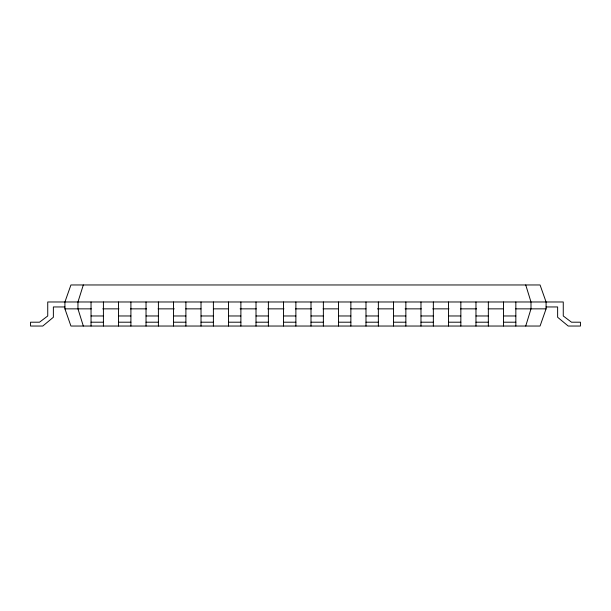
<?xml version="1.0" encoding="UTF-8"?>
<svg xmlns="http://www.w3.org/2000/svg" width="611" height="611" viewBox="0 0 611 611"><rect width="100%" height="100%" fill="white"/><g stroke="black" fill="none" stroke-linecap="round" stroke-linejoin="round"><path stroke-width="0.92" d="M525.727 326.037L530.99 308.853L530.99 301.979L525.727 284.963M83.317 284.963L77.956 301.979L77.956 308.853L83.317 326.037M546.081 308.853L540.063 326.037L70.929 326.037L64.919 308.853L64.919 301.979L70.929 284.963L540.063 284.963L546.081 301.979L546.081 308.853L515.73 308.853M64.919 306.951L53.371 306.951L53.371 317.262L42.785 326.037L30.55 326.037L30.55 322.203L39.516 322.203L47.734 315.971L47.734 301.979L563.266 301.979L563.266 315.971L571.484 322.203L580.45 322.203L580.45 326.037L568.215 326.037L557.629 317.262L557.629 306.951L546.081 306.951M64.919 308.853L91.306 308.853M102.755 308.853L118.969 308.853M130.41 308.853L146.625 308.853M158.073 308.853L174.288 308.853M185.729 308.853L200.988 308.853M213.392 308.853L228.651 308.853M240.092 308.853L256.307 308.853M267.755 308.853L283.97 308.853M295.411 308.853L311.625 308.853M323.074 308.853L338.334 308.853M350.729 308.853L365.989 308.853M377.438 308.853L393.644 308.853M405.093 308.853L421.307 308.853M432.748 308.853L448.963 308.853M460.411 308.853L476.626 308.853M488.067 308.853L503.327 308.853M91.039 315.971L103.412 315.971M118.534 315.971L130.907 315.971M146.029 315.971L158.402 315.971M173.524 315.971L185.897 315.971M201.019 315.971L213.392 315.971M228.514 315.971L240.887 315.971M256.009 315.971L268.382 315.971M283.504 315.971L295.877 315.971M310.999 315.971L323.372 315.971M338.494 315.971L350.867 315.971M365.989 315.971L378.362 315.971M393.484 315.971L405.857 315.971M420.979 315.971L433.352 315.971M448.474 315.971L460.847 315.971M475.969 315.971L488.342 315.971M503.464 315.971L515.837 315.971M91.039 322.203L103.412 322.203M118.534 322.203L130.907 322.203M146.029 322.203L158.402 322.203M173.524 322.203L185.897 322.203M201.019 322.203L213.392 322.203M228.514 322.203L240.887 322.203M256.009 322.203L268.382 322.203M283.504 322.203L295.877 322.203M310.999 322.203L323.372 322.203M338.494 322.203L350.867 322.203M365.989 322.203L378.362 322.203M393.484 322.203L405.857 322.203M420.979 322.203L433.352 322.203M448.474 322.203L460.847 322.203M475.969 322.203L488.342 322.203M503.464 322.203L515.837 322.203M515.837 301.979L515.837 326.037M503.464 301.979L503.464 326.037M488.342 301.979L488.342 326.037M475.969 301.979L475.969 326.037M460.847 301.979L460.847 326.037M448.474 301.979L448.474 326.037M433.352 301.979L433.352 326.037M420.979 301.979L420.979 326.037M405.857 301.979L405.857 326.037M393.484 301.979L393.484 326.037M378.362 301.979L378.362 326.037M365.989 301.979L365.989 326.037M350.867 301.979L350.867 326.037M338.494 301.979L338.494 326.037M323.372 301.979L323.372 326.037M310.999 301.979L310.999 326.037M295.877 301.979L295.877 326.037M283.504 301.979L283.504 326.037M268.382 301.979L268.382 326.037M256.009 301.979L256.009 326.037M240.887 301.979L240.887 326.037M228.514 301.979L228.514 326.037M213.392 301.979L213.392 326.037M201.019 301.979L201.019 326.037M185.897 301.979L185.897 326.037M173.524 301.979L173.524 326.037M158.402 301.979L158.402 326.037M146.029 301.979L146.029 326.037M130.907 301.979L130.907 326.037M118.534 301.979L118.534 326.037M103.412 301.979L103.412 326.037M91.039 301.979L91.039 326.037"/></g></svg>
